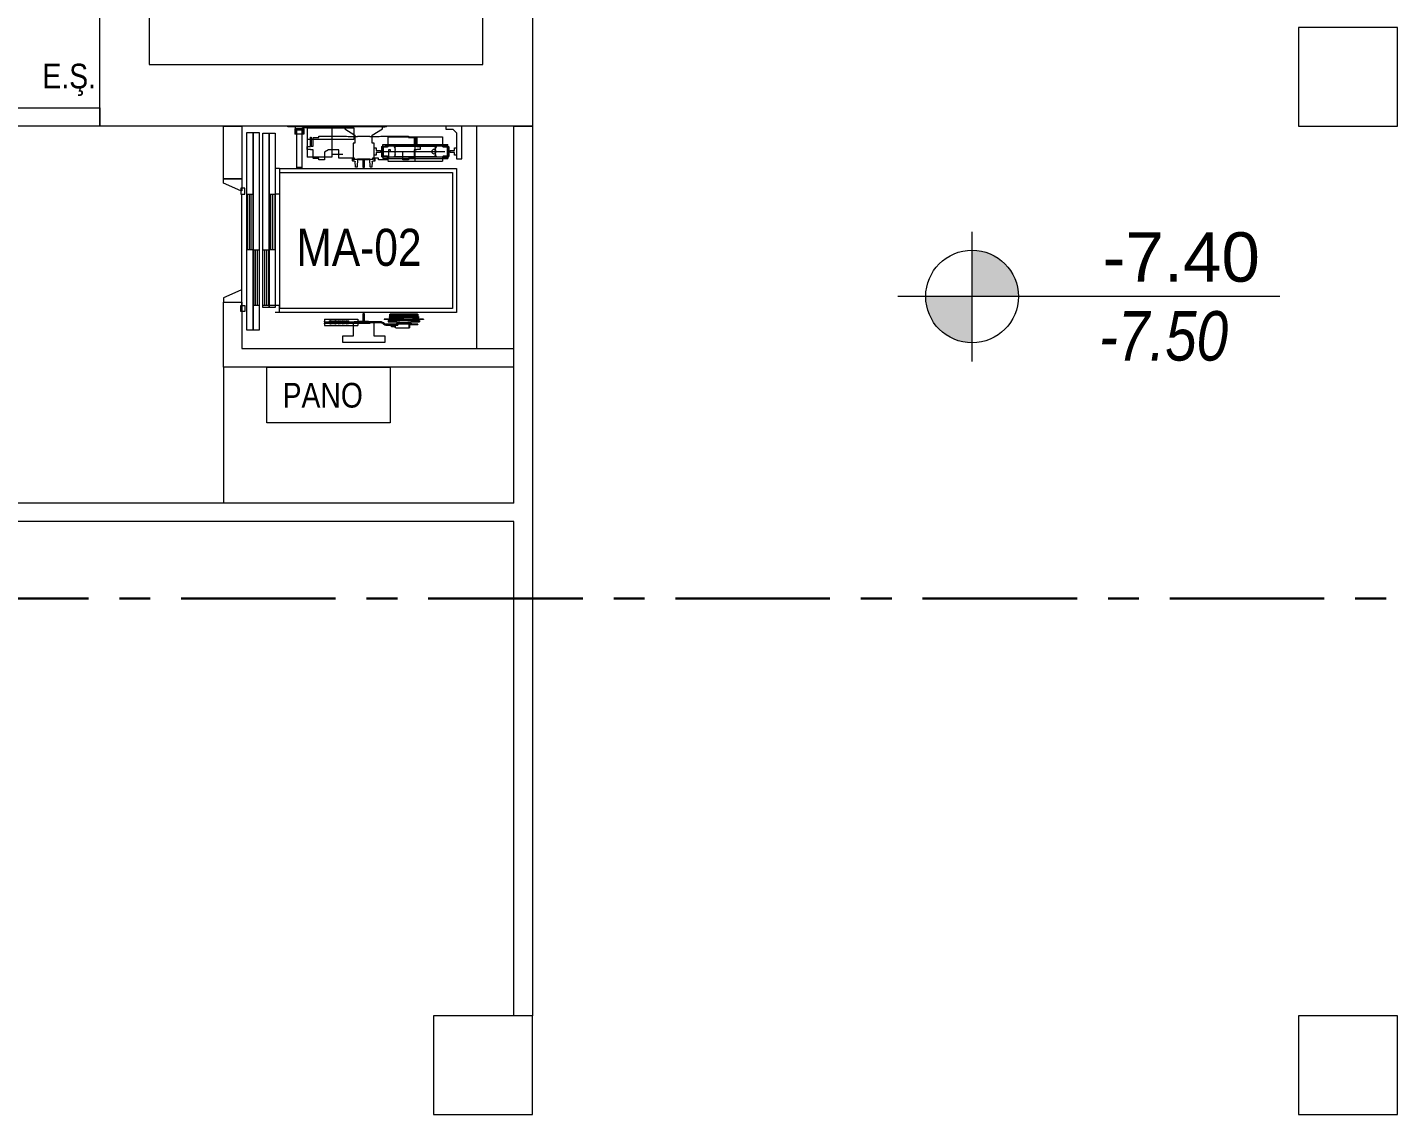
# Model space of a CAD drawing. Header units: metres. Extents: x -17582 to 152404, y -4219 to 29421.
# Drawn here: x 90411 to 91522, y 1600 to 2480 of the extents above; entities that cross this region are included whole.
import ezdxf
from ezdxf.enums import TextEntityAlignment as Align

# ---------------------------------------------------------------- set-up
doc = ezdxf.new("R2010")
doc.units = ezdxf.units.M
doc.header["$LTSCALE"] = 100
doc.header["$MEASUREMENT"] = 0
doc.linetypes.add('CENTER', pattern=[2, 1.25, -0.25, 0.25, -0.25])
doc.layers.get('0').update_dxf_attribs({"color": 9, "lineweight": 9})
for name, color, linetype, lineweight in [('00', 9, 'Continuous', 9), ('01', 9, 'Continuous', 9), ('05V', 9, 'Continuous', 9), ('06D', 9, 'Continuous', 9), ('10', 9, 'Continuous', 9), ('12', 9, 'Continuous', 9), ('21', 9, 'Continuous', 9), ('E-KABLO', 7, 'Continuous', 30)]:
    doc.layers.add(name, color=color, linetype=linetype, lineweight=lineweight)
doc.styles.add('Arial', font='arial.ttf', dxfattribs={"height": 2.5})
doc.styles.add('MuuM_TEXT-ITALIC', font='ARIALNI.TTF')
doc.styles.add('MuuM_TEXT-STANDART', font='ARIALN.TTF')

# ---------------------------------------------------------------- blocks, each defined once
blk = doc.blocks.new('p-kolon_80x80')
blk.add_lwpolyline([(-40, -40), (40, -40), (40, 40), (-40, 40)], close=True)
blk = doc.blocks.new('1.Bod.Ara.Sitatik Elk')
at = {"layer": '01'}
blk.add_lwpolyline([(6510, -5630), (6510, -5630), (6510, -5630), (6510, -6180), (6780, -6180), (6780, -5630), (6780, -5630), (6780, -5630), (6820, -5630), (6820, -6230), (6470, -6230), (6470, -5630), (6510, -5630)], dxfattribs=at)
for p in [(7480, -6190), (6780, -6990), (7480, -6990)]:
    blk.add_blockref('p-kolon_80x80', p, dxfattribs=at)
blk = doc.blocks.new('p-as-01')
for p, q in [((582, 0), (-582, 0)), ((-582, 0), (-582, -1432)), ((582, -1432), (582, 0)), ((660, -2), (660, 43)), ((660, 43), (925, 43)), ((925, 43), (925, -87)), ((550, -32), (-550, -32)), ((-550, -32), (-550, -1432)), ((550, -1432), (550, -32)), ((720, -2), (660, -2)), ((676, -71), (663, -71)), ((663, -598), (663, -71)), ((676, -105), (676, -70)), ((676, -91), (676, -578)), ((679, -105), (676, -105)), ((679, -70), (679, -105)), ((757, -63), (683, -63)), ((683, -63), (757, -63)), ((757, -66), (683, -66)), ((690, -2), (690, -17)), ((750, -2), (690, -2)), ((690, -17), (712, -17)), ((712, -17), (712, -52)), ((712, -52), (728, -52)), ((872, -2), (720, -2)), ((720, -611), (720, -95)), ((728, -52), (728, -17)), ((728, -17), (750, -17)), ((750, -17), (750, -2)), ((761, -105), (761, -70)), ((764, -105), (761, -105)), ((764, -70), (764, -105)), ((764, -71), (778, -71)), ((764, -91), (764, -578)), ((778, -598), (778, -71)), ((900, -30), (872, -2)), ((900, -87), (900, -30)), ((925, -87), (900, -87)), ((679, -166), (681, -164)), ((679, -502), (679, -166)), ((681, -164), (684, -164)), ((684, -164), (686, -170)), ((690, -173), (690, -173)), ((694, -170), (695, -168)), ((695, -168), (697, -168)), ((697, -168), (698, -170)), ((702, -173), (702, -173)), ((706, -170), (707, -168)), ((707, -168), (709, -168)), ((709, -168), (710, -170)), ((714, -173), (714, -173)), ((718, -170), (719, -168)), ((719, -168), (721, -168)), ((721, -168), (722, -170)), ((726, -173), (726, -173)), ((730, -170), (731, -168)), ((731, -168), (733, -168)), ((733, -168), (734, -170)), ((738, -173), (738, -173)), ((742, -170), (743, -168)), ((743, -168), (745, -168)), ((745, -168), (746, -170)), ((750, -173), (750, -173)), ((754, -170), (756, -164)), ((756, -164), (760, -164)), ((760, -164), (762, -166)), ((762, -166), (762, -502)), ((-680, -377), (-680, -315)), ((-680, -315), (-680, -372)), ((-680, -315), (-678, -315)), ((-678, -315), (-680, -315)), ((-678, -377), (-678, -315)), ((-678, -315), (-678, -367)), ((-658, -364), (-658, -299)), ((-647, -299), (-658, -299)), ((-647, -364), (-647, -299)), ((-646, -320), (-647, -320)), ((-646, -320), (-646, -332)), ((-640, -322), (-646, -322)), ((-646, -332), (-646, -322)), ((-646, -332), (-646, -342)), ((-646, -344), (-646, -332)), ((-640, -267), (-640, -427)), ((-638, -267), (-640, -267)), ((-638, -267), (-638, -427)), ((-635, -322), (-638, -322)), ((-635, -312), (-635, -352)), ((-626, -312), (-635, -312)), ((-635, -332), (-635, -322)), ((-635, -332), (-635, -342)), ((-621, -307), (-626, -312)), ((-626, -312), (-626, -352)), ((-622, -308), (-622, -427)), ((-618, -307), (-621, -307)), ((-617, -308), (-618, -307)), ((-617, -308), (-617, -427)), ((-617, -318), (-614, -333)), ((-613, -313), (-599, -313)), ((-599, -313), (-613, -313)), ((-613, -315), (-613, -313)), ((-613, -313), (-613, -315)), ((-613, -315), (-599, -315)), ((-613, -315), (-599, -315)), ((-608, -318), (-610, -333)), ((-608, -535), (-608, -318)), ((-602, -318), (-608, -318)), ((-602, -318), (-602, -427)), ((-598, -319), (-598, -316)), ((-598, -316), (-598, -319)), ((-598, -319), (-598, -535)), ((-598, -319), (-598, -535)), ((-596, -316), (-596, -537)), ((-596, -537), (-596, -316)), ((-679, -382), (-706, -382)), ((-706, -493), (-706, -382)), ((-706, -383), (-678, -383)), ((-680, -372), (-678, -372)), ((-678, -372), (-680, -372)), ((-680, -377), (-680, -372)), ((-678, -377), (-680, -377)), ((-680, -377), (-678, -377)), ((-679, -382), (-679, -377)), ((-678, -367), (-678, -572)), ((-668, -367), (-678, -367)), ((-678, -367), (-678, -386)), ((-678, -372), (-678, -367)), ((-678, -377), (-678, -372)), ((-668, -367), (-668, -386)), ((-668, -427), (-668, -386)), ((-668, -396), (-668, -395)), ((-668, -427), (-668, -487)), ((-646, -367), (-662, -367)), ((-662, -367), (-662, -394)), ((-662, -427), (-662, -394)), ((-662, -394), (-662, -394)), ((-662, -395), (-662, -395)), ((-662, -460), (-662, -427)), ((-658, -342), (-658, -351)), ((-658, -360), (-658, -351)), ((-647, -364), (-658, -364)), ((-646, -344), (-647, -344)), ((-647, -351), (-647, -359)), ((-640, -342), (-646, -342)), ((-646, -394), (-646, -367)), ((-646, -427), (-646, -394)), ((-646, -460), (-646, -427)), ((-646, -395), (-646, -395)), ((-640, -427), (-640, -587)), ((-635, -342), (-638, -342)), ((-638, -427), (-638, -587)), ((-626, -352), (-635, -352)), ((-622, -356), (-626, -352)), ((-622, -546), (-622, -427)), ((-622, -432), (-622, -427)), ((-617, -546), (-617, -427)), ((-614, -520), (-614, -333)), ((-610, -333), (-614, -333)), ((-610, -333), (-610, -520)), ((-602, -535), (-602, -427)), ((640, -335), (840, -335)), ((-689, -498), (-701, -498)), ((-699, -498), (-699, -523)), ((-691, -498), (-691, -523)), ((-686, -572), (-686, -497)), ((-684, -476), (-684, -476)), ((-684, -493), (-684, -476)), ((-680, -477), (-680, -538)), ((-678, -477), (-680, -477)), ((-678, -477), (-680, -477)), ((-680, -482), (-680, -477)), ((-680, -538), (-680, -482)), ((-678, -482), (-680, -482)), ((-680, -482), (-678, -482)), ((-680, -538), (-678, -538)), ((-680, -538), (-678, -538)), ((-679, -477), (-679, -473)), ((-678, -449), (-678, -487)), ((-678, -477), (-678, -538)), ((-678, -482), (-678, -477)), ((-678, -538), (-678, -482)), ((-668, -487), (-678, -487)), ((-662, -459), (-662, -459)), ((-662, -460), (-662, -486)), ((-662, -460), (-662, -460)), ((-662, -486), (-646, -486)), ((-658, -554), (-658, -489)), ((-647, -489), (-658, -489)), ((-658, -550), (-658, -541)), ((-647, -554), (-658, -554)), ((-647, -554), (-647, -489)), ((-647, -503), (-647, -495)), ((-646, -510), (-647, -510)), ((-646, -534), (-647, -534)), ((-646, -486), (-646, -460)), ((-646, -460), (-646, -460)), ((-646, -510), (-646, -522)), ((-640, -512), (-646, -512)), ((-646, -522), (-646, -512)), ((-646, -534), (-646, -522)), ((-646, -522), (-646, -532)), ((-640, -532), (-646, -532)), ((-646, -459), (-646, -459)), ((-635, -512), (-638, -512)), ((-635, -532), (-638, -532)), ((-635, -542), (-635, -502)), ((-626, -502), (-635, -502)), ((-635, -522), (-635, -512)), ((-635, -522), (-635, -512)), ((-635, -522), (-635, -532)), ((-635, -522), (-635, -532)), ((-626, -542), (-635, -542)), ((-622, -498), (-626, -502)), ((-626, -542), (-626, -502)), ((-621, -547), (-626, -542)), ((-618, -547), (-621, -547)), ((-617, -546), (-618, -547)), ((-617, -535), (-614, -520)), ((-610, -520), (-614, -520)), ((-613, -538), (-599, -538)), ((-599, -538), (-613, -538)), ((-613, -538), (-613, -540)), ((-613, -538), (-613, -540)), ((-613, -540), (-599, -540)), ((-613, -540), (-599, -540)), ((-608, -535), (-610, -520)), ((-602, -535), (-608, -535)), ((-598, -535), (-598, -537)), ((-598, -535), (-598, -537)), ((681, -504), (679, -502)), ((684, -504), (681, -504)), ((686, -499), (684, -504)), ((690, -495), (690, -495)), ((695, -501), (694, -499)), ((697, -501), (695, -501)), ((698, -499), (697, -501)), ((702, -495), (702, -495)), ((707, -501), (706, -499)), ((709, -501), (707, -501)), ((710, -499), (709, -501)), ((714, -495), (714, -495)), ((719, -501), (718, -499)), ((721, -501), (719, -501)), ((722, -499), (721, -501)), ((726, -495), (726, -495)), ((731, -501), (730, -499)), ((733, -501), (731, -501)), ((734, -499), (733, -501)), ((738, -495), (738, -495)), ((743, -501), (742, -499)), ((745, -501), (743, -501)), ((746, -499), (745, -501)), ((750, -495), (750, -495)), ((756, -504), (754, -499)), ((760, -504), (756, -504)), ((762, -502), (760, -504)), ((-771, -582), (-825, -582)), ((-825, -582), (-825, -752)), ((-771, -670), (-771, -582)), ((-679, -589), (-671, -598)), ((-673, -584), (-665, -592)), ((-666, -609), (-666, -752)), ((-658, -609), (-658, -752)), ((-638, -587), (-640, -587)), ((676, -598), (663, -598)), ((679, -564), (676, -564)), ((676, -564), (676, -599)), ((679, -599), (679, -564)), ((757, -603), (683, -603)), ((757, -606), (683, -606)), ((683, -606), (757, -606)), ((712, -652), (690, -652)), ((690, -652), (690, -667)), ((728, -617), (712, -617)), ((712, -617), (712, -652)), ((728, -652), (728, -617)), ((750, -652), (728, -652)), ((750, -667), (750, -652)), ((764, -564), (761, -564)), ((761, -564), (761, -599)), ((764, -599), (764, -564)), ((764, -598), (778, -598)), ((852, -682), (904, -601)), ((904, -601), (920, -601)), ((920, -601), (920, -580)), ((920, -580), (925, -580)), ((925, -580), (925, -753)), ((-825, -752), (-825, -922)), ((-658, -670), (-771, -670)), ((-668, -1066), (-668, -700)), ((-668, -700), (-658, -700)), ((-666, -752), (-658, -752)), ((-658, -752), (-658, -670)), ((-658, -1066), (-658, -700)), ((-652, -713), (-658, -711)), ((-658, -711), (-658, -793)), ((-658, -834), (-658, -752)), ((-658, -752), (-658, -752)), ((-650, -748), (-652, -713)), ((-652, -790), (-650, -756)), ((-625, -748), (-650, -748)), ((-650, -756), (-625, -756)), ((-615, -748), (-625, -748)), ((-625, -756), (-615, -756)), ((-590, -748), (-615, -748)), ((-615, -756), (-590, -756)), ((-590, -756), (-590, -748)), ((615, -748), (590, -748)), ((590, -748), (590, -756)), ((590, -756), (615, -756)), ((625, -748), (615, -748)), ((615, -756), (625, -756)), ((650, -748), (625, -748)), ((625, -756), (650, -756)), ((652, -713), (650, -748)), ((650, -756), (652, -790)), ((658, -711), (652, -713)), ((653, -671), (653, -667)), ((653, -667), (788, -667)), ((668, -671), (653, -671)), ((658, -752), (658, -677)), ((658, -677), (668, -677)), ((658, -793), (658, -711)), ((658, -753), (658, -752)), ((658, -828), (658, -753)), ((668, -677), (668, -671)), ((690, -667), (750, -667)), ((788, -667), (788, -682)), ((788, -682), (852, -682)), ((925, -753), (925, -926)), ((-771, -922), (-771, -834)), ((-771, -834), (-658, -834)), ((-688, -1070), (-688, -800)), ((-674, -800), (-688, -800)), ((-674, -800), (-674, -802)), ((-674, -802), (-674, -800)), ((-674, -800), (-668, -800)), ((-674, -802), (-674, -802)), ((-668, -877), (-672, -880)), ((-672, -880), (-672, -890)), ((-668, -912), (-668, -800)), ((-668, -804), (-668, -800)), ((-668, -804), (-668, -804)), ((-658, -793), (-652, -790)), ((-658, -804), (-658, -800)), ((-658, -800), (-652, -800)), ((-658, -804), (-658, -829)), ((-658, -804), (-658, -804)), ((-654, -880), (-658, -877)), ((-654, -890), (-654, -880)), ((-652, -802), (-652, -800)), ((-638, -800), (-652, -800)), ((-652, -800), (-652, -802)), ((-652, -802), (-652, -802)), ((-638, -1070), (-638, -800)), ((652, -790), (658, -793)), ((653, -838), (653, -834)), ((653, -834), (668, -834)), ((788, -838), (653, -838)), ((668, -828), (658, -828)), ((668, -834), (668, -828)), ((852, -823), (788, -823)), ((788, -823), (788, -838)), ((904, -904), (852, -823)), ((-825, -922), (-771, -922)), ((-672, -890), (-668, -893)), ((-668, -910), (-672, -913)), ((-672, -913), (-672, -923)), ((-672, -923), (-668, -926)), ((-668, -943), (-672, -946)), ((-672, -946), (-672, -956)), ((-672, -956), (-668, -959)), ((-668, -976), (-672, -979)), ((-672, -979), (-672, -989)), ((-672, -989), (-668, -992)), ((-658, -893), (-654, -890)), ((-654, -913), (-658, -910)), ((-658, -926), (-654, -923)), ((-654, -946), (-658, -943)), ((-658, -959), (-654, -956)), ((-654, -979), (-658, -976)), ((-658, -992), (-654, -989)), ((-654, -923), (-654, -913)), ((-654, -956), (-654, -946)), ((-654, -989), (-654, -979)), ((920, -904), (904, -904)), ((920, -926), (920, -904)), ((925, -926), (920, -926)), ((-674, -1070), (-688, -1070)), ((-674, -1070), (-674, -1068)), ((-674, -1068), (-674, -1069)), ((-674, -1068), (-674, -1068)), ((-674, -1068), (-674, -1068)), ((-674, -1069), (-668, -1069)), ((-668, -1009), (-672, -1012)), ((-672, -1012), (-672, -1022)), ((-672, -1022), (-668, -1025)), ((-668, -1066), (-668, -1069)), ((-668, -1066), (-668, -1066)), ((-668, -1066), (-658, -1066)), ((-654, -1012), (-658, -1009)), ((-658, -1025), (-654, -1022)), ((-658, -1064), (-658, -1040)), ((-658, -1066), (-658, -1069)), ((-658, -1066), (-658, -1066)), ((-658, -1069), (-652, -1069)), ((-654, -1022), (-654, -1012)), ((-652, -1070), (-652, -1066)), ((-652, -1066), (-652, -1069)), ((-652, -1066), (-652, -1066)), ((-638, -1070), (-652, -1070)), ((592, -1252), (582, -1252)), ((582, -1252), (582, -1292)), ((582, -1292), (592, -1292)), ((592, -1292), (592, -1252)), ((897, -1252), (592, -1252)), ((592, -1252), (592, -1292)), ((592, -1292), (897, -1292)), ((897, -1292), (897, -1252)), ((-582, -1432), (-582, -1467)), ((-582, -1432), (-525, -1432)), ((550, -1432), (-550, -1432)), ((-525, -1432), (-525, -1567)), ((582, -1432), (375, -1432)), ((375, -1432), (375, -1467)), ((582, -1432), (582, -1467)), ((870, -1467), (-542, -1467)), ((-542, -1467), (-542, -1517)), ((-542, -1517), (870, -1517)), ((870, -1517), (-542, -1517)), ((-542, -1517), (-542, -1567)), ((-75, -1522), (-525, -1522)), ((-525, -1522), (-525, -1567)), ((-525, -1537), (-75, -1537)), ((-525, -1552), (-75, -1552)), ((375, -1472), (-75, -1472)), ((-75, -1472), (-75, -1517)), ((-75, -1487), (375, -1487)), ((-75, -1502), (375, -1502)), ((-75, -1517), (375, -1517)), ((-75, -1567), (-75, -1522)), ((375, -1517), (375, -1472)), ((870, -1517), (870, -1467)), ((870, -1567), (870, -1517)), ((875, -1597), (-725, -1597)), ((-725, -1597), (-725, -1647)), ((875, -1647), (-725, -1647)), ((-725, -1647), (-725, -1697)), ((-725, -1647), (875, -1647)), ((-542, -1567), (870, -1567)), ((-525, -1567), (-75, -1567)), ((-75, -1597), (-525, -1597)), ((-525, -1597), (-525, -1642)), ((-525, -1612), (-75, -1612)), ((-525, -1627), (-75, -1627)), ((-525, -1642), (-75, -1642)), ((-75, -1642), (-75, -1597)), ((375, -1647), (-75, -1647)), ((-75, -1647), (-75, -1692)), ((-75, -1662), (375, -1662)), ((375, -1692), (375, -1647)), ((875, -1647), (875, -1597)), ((875, -1697), (875, -1647)), ((-725, -1697), (875, -1697)), ((-525, -1714), (-575, -1714)), ((-575, -1714), (-575, -1747)), ((-575, -1747), (-525, -1747)), ((-525, -1747), (-525, -1714)), ((-525, -1737), (375, -1737)), ((-75, -1677), (375, -1677)), ((-75, -1692), (375, -1692)), ((375, -1714), (425, -1714)), ((375, -1747), (375, -1714)), ((425, -1747), (375, -1747)), ((425, -1714), (425, -1747))]:
    blk.add_line(p, q)
at = {"ltscale": 15}
for p, q in [((683, -82), (683, -109)), ((752, -77), (688, -77)), ((757, -109), (757, -82)), ((640, -119), (640, -550)), ((678, -114), (645, -114)), ((835, -114), (762, -114)), ((840, -550), (840, -119)), ((645, -555), (678, -555)), ((762, -555), (835, -555)), ((683, -560), (683, -587)), ((688, -592), (752, -592)), ((757, -587), (757, -560))]:
    blk.add_line(p, q, dxfattribs=at)
at = {"ltscale": 0.25}
for p, q in [((737, -323), (734, -323)), ((734, -323), (734, -343)), ((761, -296), (737, -296)), ((737, -296), (737, -323)), ((761, -322), (761, -296)), ((837, -322), (761, -322)), ((764, -343), (764, -328)), ((764, -328), (837, -328)), ((837, -328), (837, -322)), ((664, -389), (652, -389)), ((652, -389), (652, -432)), ((655, -435), (694, -436)), ((667, -343), (664, -346)), ((664, -346), (664, -389)), ((734, -343), (667, -343)), ((694, -436), (719, -436)), ((719, -436), (719, -535)), ((831, -343), (764, -343)), ((834, -346), (831, -343)), ((834, -389), (834, -346)), ((846, -389), (834, -389)), ((846, -612), (846, -389)), ((733, -552), (666, -552)), ((666, -552), (666, -564)), ((719, -535), (733, -535)), ((733, -535), (733, -552)), ((641, -665), (641, -679)), ((666, -662), (644, -662)), ((666, -564), (652, -564)), ((652, -564), (652, -633)), ((652, -633), (666, -633)), ((666, -633), (666, -662)), ((842, -626), (846, -612)), ((842, -702), (842, -626)), ((594, -688), (594, -696)), ((637, -684), (597, -685)), ((597, -699), (658, -701)), ((637, -684), (637, -684)), ((658, -701), (658, -803)), ((843, -702), (842, -702)), ((846, -799), (846, -705)), ((594, -808), (594, -816)), ((658, -803), (597, -805)), ((597, -819), (637, -820)), ((637, -820), (637, -820)), ((641, -825), (641, -839)), ((644, -842), (666, -842)), ((666, -842), (666, -952)), ((842, -878), (842, -802)), ((842, -802), (843, -802)), ((846, -892), (842, -878)), ((-659, -920), (-659, -1004)), ((666, -952), (733, -952)), ((695, -920), (695, -1004)), ((733, -952), (733, -1037)), ((846, -1115), (846, -892)), ((652, -1072), (652, -1115)), ((716, -1068), (655, -1069)), ((733, -1037), (716, -1068)), ((652, -1115), (664, -1115)), ((664, -1115), (664, -1158)), ((664, -1158), (667, -1161)), ((667, -1161), (734, -1161)), ((734, -1161), (734, -1181)), ((734, -1181), (737, -1181)), ((737, -1181), (737, -1208)), ((737, -1208), (761, -1208)), ((761, -1208), (761, -1182)), ((761, -1182), (837, -1182)), ((764, -1176), (764, -1161)), ((764, -1161), (831, -1161)), ((837, -1176), (764, -1176)), ((831, -1161), (834, -1158)), ((834, -1158), (834, -1115)), ((834, -1115), (846, -1115)), ((837, -1182), (837, -1176))]:
    blk.add_line(p, q, dxfattribs=at)
at = {"linetype": 'Continuous', "ltscale": 0.25}
for p, q in [((921, -567), (921, -1151)), ((921, -567), (925, -567)), ((925, -567), (925, -1150)), ((911, -832), (818, -832)), ((818, -832), (818, -1206)), ((911, -1206), (911, -832)), ((911, -1169), (911, -869)), ((911, -869), (921, -869)), ((921, -869), (921, -1169)), ((921, -973), (916, -973)), ((921, -973), (916, -973)), ((916, -1248), (916, -973)), ((921, -1248), (921, -973)), ((676, -1010), (676, -1210)), ((921, -1010), (676, -1010)), ((921, -1210), (676, -1210)), ((818, -1206), (911, -1206)), ((921, -1169), (911, -1169)), ((921, -1151), (921, -1159)), ((921, -1159), (921, -1165)), ((921, -1165), (921, -1173)), ((921, -1173), (921, -1367)), ((925, -1150), (925, -1159)), ((925, -1159), (925, -1165)), ((925, -1165), (925, -1173)), ((925, -1173), (925, -1367)), ((916, -1248), (921, -1248)), ((921, -1367), (925, -1367))]:
    blk.add_line(p, q, dxfattribs=at)
at = {"ltscale": 30}
for p, q in [((861, -1236), (861, -1308)), ((905, -1236), (861, -1236)), ((897, -1242), (861, -1242)), ((897, -1302), (861, -1302)), ((905, -1308), (861, -1308)), ((897, -1242), (897, -1302))]:
    blk.add_line(p, q, dxfattribs=at)
at = {"ltscale": 6}
for p, q in [((905, -1236), (905, -1308)), ((905, -1237), (925, -1237)), ((925, -1307), (905, -1307)), ((923, -1237), (923, -1307)), ((925, -1237), (925, -1307))]:
    blk.add_line(p, q, dxfattribs=at)
for centre, radius in [((720, -184), 17.5), ((-612, -327), 3), ((-612, -527), 3)]:
    blk.add_circle(centre, radius)
for centre, radius, start, end in [((683, -70), 7, 90, 180), ((678, -109), 5, 270, 0), ((683, -70), 4, 90, 180), ((688, -82), 5, 90, 180), ((752, -82), 5, 0, 90), ((757, -70), 7, 0, 90), ((757, -70), 4, 0, 90), ((762, -109), 5, 180, 270), ((645, -119), 5, 90, 180), ((690, -169), 4.3, 195, 270), ((690, -169), 4.3, 270, 345), ((702, -169), 4.3, 195, 270), ((702, -169), 4.3, 270, 345), ((714, -169), 4.3, 195, 270), ((714, -169), 4.3, 270, 345), ((726, -169), 4.3, 195, 270), ((726, -169), 4.3, 270, 345), ((738, -169), 4.3, 195, 270), ((738, -169), 4.3, 270, 345), ((750, -169), 4.3, 195, 270), ((750, -169), 4.3, 270, 345), ((835, -119), 5, 0, 90), ((-612, -327), 3, 0, 180), ((-612, -327), 3, 180, 0), ((-599, -316), 3, 0, 90), ((-599, -316), 3, 0, 90), ((-599, -316), 1, 0, 90), ((-599, -316), 1, 0, 90), ((-701, -493), 5, 180, 270), ((-695, -523), 4, 180, 0), ((-689, -493), 5, 270, 0), ((-684, -470), 6, 270, 0), ((-612, -527), 3, 0, 180), ((-612, -527), 3, 180, 0), ((-599, -537), 1, 270, 0), ((-599, -537), 3, 270, 0), ((-599, -537), 3, 270, 0), ((-599, -537), 1, 270, 0), ((645, -550), 5, 180, 270), ((678, -560), 5, 0, 90), ((690, -500), 4.3, 90, 165), ((690, -500), 4.3, 15, 90), ((702, -500), 4.3, 90, 165), ((702, -500), 4.3, 15, 90), ((714, -500), 4.3, 90, 165), ((714, -500), 4.3, 15, 90), ((726, -500), 4.3, 90, 165), ((726, -500), 4.3, 15, 90), ((738, -500), 4.3, 90, 165), ((738, -500), 4.3, 15, 90), ((750, -500), 4.3, 90, 165), ((750, -500), 4.3, 15, 90), ((762, -560), 5, 90, 180), ((835, -550), 5, 270, 0), ((-662, -572), 24, 180, 225), ((-662, -572), 16, 180, 225), ((-682, -609), 16, 0, 45), ((-682, -609), 24, 0, 45), ((683, -599), 7, 180, 270), ((683, -599), 4, 180, 270), ((688, -587), 5, 180, 270), ((752, -587), 5, 270, 0), ((757, -599), 4, 270, 0), ((757, -599), 7, 270, 0), ((-663, -885), 15, 109.4712, 250.5288), ((-663, -885), 9.5, 121.7569, 238.2431), ((-663, -885), 6, 146.4427, 213.5573), ((-663, -885), 15, 289.4712, 70.5288), ((-663, -885), 9.5, 301.7569, 58.2431), ((-663, -885), 6, 326.4427, 33.5573), ((-663, -918), 15, 109.4712, 250.5288), ((-663, -951), 15, 109.4712, 250.5288), ((-663, -984), 15, 109.4712, 250.5288), ((-663, -918), 9.5, 121.7569, 238.2431), ((-663, -951), 9.5, 121.7569, 238.2431), ((-663, -984), 9.5, 121.7569, 238.2431), ((-663, -918), 6, 146.4427, 213.5573), ((-663, -951), 6, 146.4427, 213.5573), ((-663, -984), 6, 146.4427, 213.5573), ((-663, -918), 15, 289.4712, 70.5288), ((-663, -918), 9.5, 301.7569, 58.2431), ((-663, -918), 6, 326.4427, 33.5573), ((-663, -951), 15, 289.4712, 70.5288), ((-663, -951), 9.5, 301.7569, 58.2431), ((-663, -951), 6, 326.4427, 33.5573), ((-663, -984), 15, 289.4712, 70.5288), ((-663, -984), 9.5, 301.7569, 58.2431), ((-663, -984), 6, 326.4427, 33.5573), ((-663, -1017), 15, 109.4712, 250.5288), ((-663, -1017), 9.5, 121.7569, 238.2431), ((-663, -1017), 6, 146.4427, 213.5573), ((-663, -1017), 15, 289.4712, 70.5288), ((-663, -1017), 9.5, 301.7569, 58.2431), ((-663, -1017), 6, 326.4427, 33.5573)]:
    blk.add_arc(centre, radius, start, end)
at = {"ltscale": 0.25}
for centre, radius, start, end in [((655, -432), 2.98, 180, 268.4759), ((644, -665), 3, 90, 180), ((597, -688), 3, 91.5, 180), ((597, -696), 2.99, 180, 268.6138), ((636, -679), 5, 280.303, 360), ((843, -705), 3, 360, 90), ((597, -808), 3, 91.3862, 180), ((597, -816), 3, 180, 268.5), ((636, -825), 5, 360, 79.697), ((644, -839), 3, 180, 270), ((843, -799), 3, 270, 0), ((655, -1072), 2.98, 91.5241, 180)]:
    blk.add_arc(centre, radius, start, end, dxfattribs=at)
blk = doc.blocks.new('0_elevationtarget-p-bk')
h = blk.add_hatch(color=250)
h.paths.add_polyline_path([(1.875, 0, 0.414214), (0, 1.875), (0, 0)])
h.paths.add_polyline_path([(0, 0), (-1.875, 0, 0.414214), (0, -1.875)])
blk.add_line((0, -2.625), (0, 2.625))
blk.add_lwpolyline([(12.453, 0), (-3, 0)])
blk.add_circle((0, 0), 1.875)
at = {"style": 'Arial'}
blk.add_attdef('BITMISKOT', text='', height=2, dxfattribs=at).set_placement((4.5, 0), align=Align.BOTTOM_LEFT)
at = {"style": 'MuuM_TEXT-ITALIC'}
blk.add_attdef('FINISHINGFLOORLEVEL', text='', height=2, dxfattribs=at).set_placement((4.5, -0.592), align=Align.TOP_LEFT)
blk = doc.blocks.new('1.Bod.Ara.Mimari Elk')
at = {"layer": '00'}
for points in [[(6385, -5580), (6470, -5580), (6470, -5484.85), (6485, -5484.85), (6485, -5580), (6680, -5580), (6680, -5595), (6485, -5595), (6485, -5630), (6470, -5630), (6470, -5595), (6400, -5595), (6400, -5980), (6400, -5980), (6470, -5980), (6470, -6000), (6400, -6000), (6400, -6215), (6470, -6215), (6470, -6230), (6385, -6230), (6385, -6215), (6385, -6215), (6385, -5580)], [(6585, -6230), (6585, -6272.5), (6570, -6272.5), (6570, -6230)]]:
    blk.add_lwpolyline(points, close=True, dxfattribs=at)
for points in [[(6805, -6535), (6805, -6230), (6805, -6230), (6805, -6230), (6805, -6230), (6805, -6230), (6820, -6230), (6820, -6950), (6820, -6950), (6805, -6950), (6805, -6950), (6805, -6950), (6805, -6950), (6805, -6950), (6805, -6550), (6060, -6550), (6060, -6230)], [(6805, -6535), (6075, -6535), (6075, -6230)], [(6805, -6425), (6570, -6425), (6570, -6372.5), (6585, -6372.5), (6585, -6410), (6805, -6410), (6805, -6230), (6820, -6230), (6820, -6550)]]:
    blk.add_lwpolyline(points, dxfattribs=at)
at = {"layer": '06D'}
for points in [[(6775, -6410), (6775, -6230)], [(6705, -6470), (6605, -6470), (6605, -6425), (6705, -6425), (6705, -6470)]]:
    blk.add_lwpolyline(points, dxfattribs=at)
at = {"layer": '10'}
for points in [[(6585, -6272.5), (6585, -6282.3), (6584, -6282.3), (6570, -6276), (6570, -6272.5), (6585, -6272.5)], [(6585, -6372.5), (6585, -6362.7), (6584, -6362.7), (6570, -6369), (6570, -6372.5), (6585, -6372.5)]]:
    blk.add_lwpolyline(points, close=True, dxfattribs=at)
at = {"layer": '12'}
blk.add_lwpolyline([(6570, -6425), (6570, -6535)], dxfattribs=at)
at = {"layer": '05V', "xscale": -0.1, "yscale": 0.1, "rotation": 270}
blk.add_blockref('p-as-01', (6758.7, -6322.5), dxfattribs=at)
at = {"layer": '21', "xscale": 20, "yscale": 20, "zscale": 20}
blk.add_blockref('0_elevationtarget-p-bk', (7175.81, -6367.85), dxfattribs=at).add_auto_attribs({'BITMISKOT': ' -7.40', 'FINISHINGFLOORLEVEL': ' -7.50'})
at = {"layer": '21', "style": 'MuuM_TEXT-STANDART'}
for s, height, p in [('E.Ş.', 20, (6423.6, -6199.36)), ('MA-02', 30, (6629.11, -6343.01)), ('PANO', 20, (6617.92, -6457.73))]:
    blk.add_text(s, height=height, dxfattribs=at).set_placement(p)

msp = doc.modelspace()

# ---------------------------------------------------------------- linework, layer by layer
at = {"layer": 'E-KABLO', "color": 6, "linetype": 'CENTER'}
msp.add_line((92460.8, 2018), (90332.3, 2018), dxfattribs=at)

# ---------------------------------------------------------------- block references
for name in ['1.Bod.Ara.Mimari Elk', '1.Bod.Ara.Sitatik Elk']:
    msp.add_blockref(name, (84000, 8630.2))

doc.saveas('drawing.dxf')
